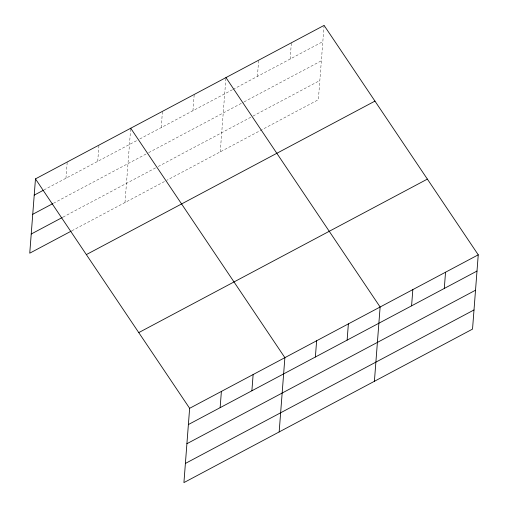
<?xml version="1.0" encoding="UTF-8"?>
<svg xmlns="http://www.w3.org/2000/svg" width="508" height="508" viewBox="0 0 508 508"><rect width="100%" height="100%" fill="white"/><g stroke="black" fill="none" stroke-linecap="round" stroke-linejoin="round"><path stroke-width="0.38" stroke-dasharray="2.54 1.91" d="M65.964 178.244L67.215 162.008M97.714 161.36L98.965 145.123M124.993 202.533L130.651 129.013M161.207 127.597L162.458 111.354M192.951 110.712L194.202 94.469M220.237 151.879L225.952 77.584M257.41 76.429L258.661 60.192M290.119 59.036L291.37 42.793M324.079 25.4L318.364 99.695L167.094 180.143M43.878 189.992L137.052 140.443M139.814 138.97L232.359 89.757M233.051 89.383L322.828 41.637M53.448 203.276L147.999 152.991M148.692 152.622L243.408 102.248M244.107 101.879L321.354 60.795M62.973 217.145L156.832 167.221M158.217 166.491L252.33 116.44M253.028 116.065L319.837 80.537M71.85 230.791L166.402 180.511"/><path stroke-width="0.76" d="M35.471 178.892L189.636 408.305L183.921 482.6L472.529 329.108L478.25 254.819L324.079 25.4L35.471 178.892L29.75 253.181L71.158 231.159M220.135 407.664L221.386 391.42M251.885 390.779L253.13 374.542M279.165 431.946L284.88 357.657L130.708 128.238M315.379 357.01L316.624 340.773M347.123 340.125L348.374 323.888M374.402 381.298L380.124 307.003L225.952 77.584M411.582 305.848L412.833 289.611M444.29 288.449L445.541 272.212M34.22 195.129L43.193 190.36M32.747 214.287L52.762 203.644M31.223 234.023L62.281 217.507M86.347 254.597L374.955 101.105M138.76 332.6L427.374 179.108M189.636 408.305L478.25 254.819M188.392 424.548L476.999 271.056M186.912 443.706L475.526 290.214M185.395 463.442L474.008 309.95"/></g></svg>
